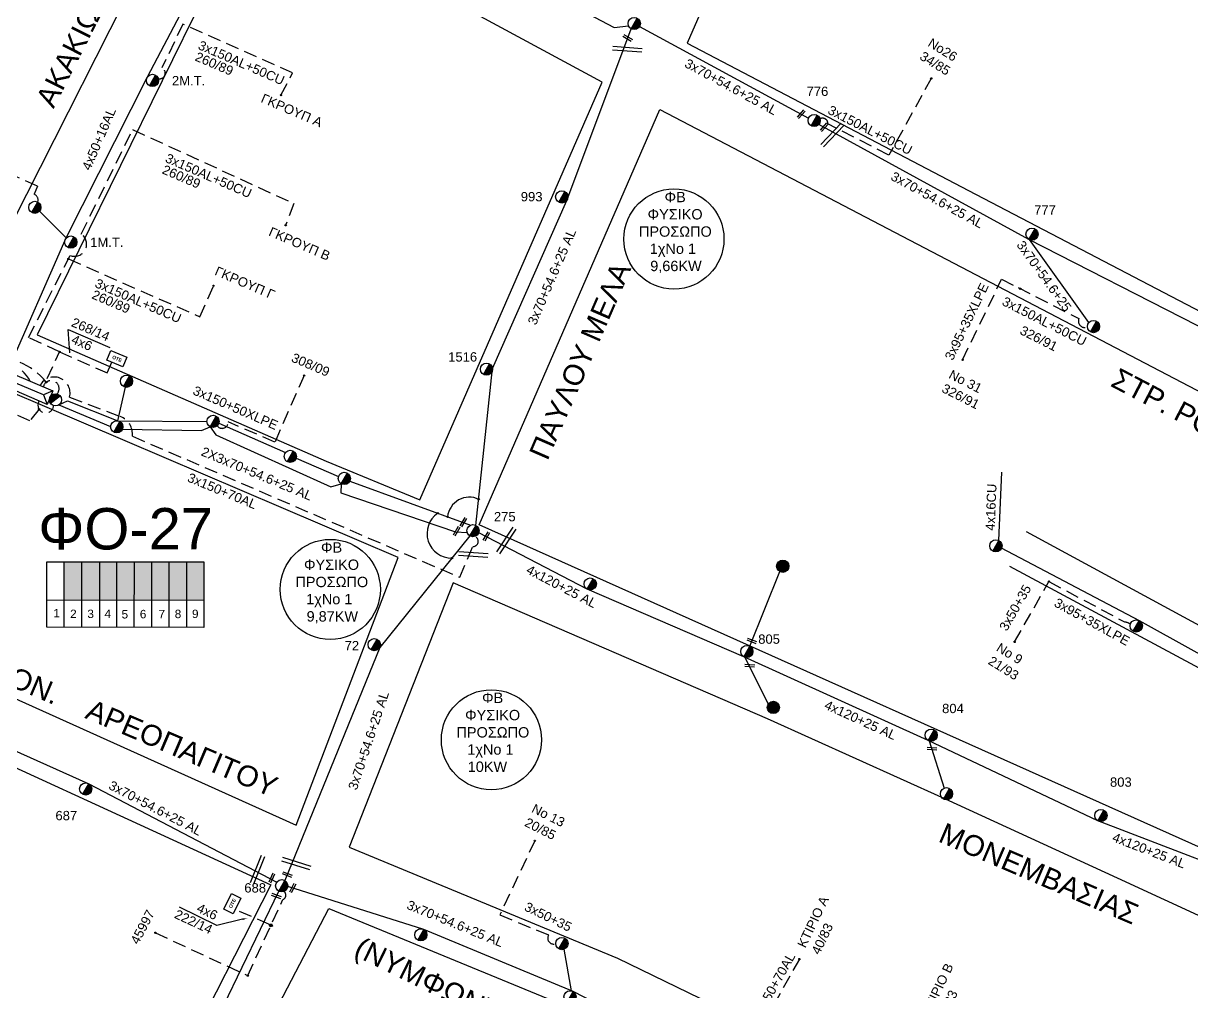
# Model space of a CAD drawing. Header units: millimetres. Extents: x 1020 to 3238, y 796 to 1818.
# Drawn here: x 1877 to 2102.6, y 1335.8 to 1522.9 of the extents above; entities that cross this region are included whole.
import ezdxf
from ezdxf import colors
from ezdxf.entities.mleader import LeaderData, LeaderLine
from ezdxf.enums import TextEntityAlignment as Align
from ezdxf.math import Vec2, Vec3

# ---------------------------------------------------------------- set-up
doc = ezdxf.new("R2010")
doc.units = ezdxf.units.MM
doc.linetypes.add('DASHED', pattern=[19.05, 12.7, -6.35])
for name, color, linetype, lineweight in [('3x150+50', 7, 'Continuous', 30), ('3x150+50 XLPE', 7, 'SYN_LINE', 30), ('3x150+70AL', 7, 'DASHED', 30), ('3x150AL+50CU', 7, 'Continuous', 30), ('3x50+35', 7, 'Continuous', 30), ('3x70+54.6+25 AL', 7, 'SYN_LINE', 30), ('3x95+35XLPE', 7, 'Continuous', 30), ('4x120+25 AL', 7, 'SYN_LINE', 30), ('4x16', 7, 'Continuous', 30), ('4x16CU', 7, 'Continuous', 30), ('4x50+16AL', 7, 'Continuous', 30), ('4x6', 7, 'SYN_LINE', 30), ('4x6CU', 7, 'Continuous', 30), ('Υπόβαθρο ΔΕΗ', 7, 'Continuous', 30)]:
    doc.layers.add(name, color=color, linetype=linetype, lineweight=lineweight)
for name, color, linetype in [('3X50AL+35CU', 7, 'Continuous'), ('Pillar OTE', 7, 'Continuous'), ('text οδών', 7, 'Continuous'), ('text_kalodion', 7, 'Continuous'), ('Επιγραφές - Σχήματα', 7, 'Continuous'), ('Καλώδια ΧΤ   3x150AL+50CU', 7, 'DASHED'), ('Μηχανική τομή', 7, 'Continuous'), ('Στύλος Ξύλινος', 7, 'Continuous'), ('Στύλος Ξύλινος @ 1', 7, 'Continuous'), ('Στύλος ΦΜ', 7, 'Continuous'), ('Στύλος ΦΜ @ 1', 7, 'Continuous'), ('Συνδέσεις', 7, 'Continuous'), ('Τομή', 7, 'Continuous'), ('Υποσταθμός εναέριος 2 στύλων', 7, 'Continuous'), ('Υποσταθμός πόλεως', 7, 'Continuous')]:
    doc.layers.add(name, color=color, linetype=linetype)
doc.styles.add('arial', font='arial.ttf')
doc.styles.get("Standard").update_dxf_attribs({"font": 'arial.ttf'})
doc.linetypes.add('SYN_LINE', pattern='A,0.5,-0.0001,["/\\/\\/\\/",Standard,S=0.1,R=0,X=0,Y=-0.05],-0.25', length=0.7501)
doc.dimstyles.new('ISO-25', dxfattribs={"dimtxt": 2.5, "dimasz": 2.5, "dimexe": 1.25, "dimexo": 0.625, "dimtad": 1, "dimtxsty": 'Standard', "dimcen": 2.5, "dimadec": 0, "dimazin": 0, "dimtfac": 1, "dimtmove": 0, "dimatfit": 3, "dimfxl": 1, "dimarcsym": 0})

# ---------------------------------------------------------------- blocks, each defined once
blk = doc.blocks.new('ΥΠΑΡΧΩΝ ΤΣΙΜΕΝΤΕΝΙΟΣ ΣΤΥΛΟΣ')
at = {"layer": 'Στύλος ΦΜ'}
blk.add_hatch(color=7, dxfattribs=at).paths.add_polyline_path([(-1.29, -2.28, 0.574793), (2.62, 0, 0.268822), (1.3, 2.27)])
at = {"layer": 'Στύλος ΦΜ', "color": 7}
blk.add_line((-1.29, -2.28), (1.3, 2.27), dxfattribs=at)
blk.add_circle((0, 0), 2.62, dxfattribs=at)
at = {"layer": 'Στύλος ΦΜ', "flags": 4}
for tag, p in [('ΑΡΙΘΜΟΣ', (-4.68, 8.05)), ('ΤΥΠΟΣ', (-4.91, 3.03))]:
    blk.add_attdef(tag, p, '', height=4, dxfattribs=at)
blk = doc.blocks.new('ΥΠΟΣΤΑΘΜΟΣ ΕΝΑΕΡΙΟΣ ΕΠΙ 2 ΣΤΥΛΩΝ')
at = {"layer": 'Υποσταθμός εναέριος 2 στύλων', "linetype": 'Continuous'}
for points in [[(-11.97, -2.11, 0.574793), (-8.45, -0.07, 0.268822), (-9.64, 1.98)], [(9.68, -2.15, 0.574793), (13.19, -0.1, 0.268822), (12.01, 1.95)]]:
    blk.add_hatch(color=256, dxfattribs=at).paths.add_polyline_path(points)
for p, q in [((-11.97, -2.11), (-9.64, 1.98)), ((9.68, -2.15), (12.01, 1.95))]:
    blk.add_line(p, q, dxfattribs=at)
for centre in [(-10.81, -0.07), (10.84, -0.1)]:
    blk.add_circle(centre, 2.36, dxfattribs=at)
at = {"layer": 'Υποσταθμός πόλεως', "linetype": 'Continuous', "ltscale": 40}
blk.add_lwpolyline([(-8.57, 2.82), (8.57, 2.82), (8.57, -2.82), (-8.57, -2.82)], close=True, dxfattribs=at)
for points in [[(-5.75, 0), (-8.57, 2.82)], [(-8.57, -2.82), (-5.75, 0)], [(-5.75, 0), (5.75, 0)], [(5.75, 0), (8.57, 2.82)], [(8.57, -2.82), (5.75, 0)]]:
    blk.add_lwpolyline(points, dxfattribs=at)
at = {"layer": 'Υποσταθμός εναέριος 2 στύλων', "ltscale": 40, "flags": 1}
for tag, p in [('ΜΕΤΑΣΧΗΜΑΤΙΣΜΟΣ', (14.09, 2.51)), ('ΙΣΧΥΣ', (14.07, -0.28)), ('ΑΡΙΘΜΟΣ', (14.19, -3))]:
    blk.add_attdef(tag, p, '', height=1.8, dxfattribs=at)
blk = doc.blocks.new('ΥΠΑΡΧΩΝ ΞΥΛΙΝΟΣ ΣΤΥΛΟΣ')
at = {"layer": 'Στύλος Ξύλινος'}
h = blk.add_hatch(color=7, dxfattribs=at)
h.paths.add_polyline_path([(-2.62, 0, 0.270008), (-1.29, -2.28), (1.3, 2.27, 0.576266)])
h.paths.add_polyline_path([(-1.29, -2.28, 0.574793), (2.62, 0, 0.268822), (1.3, 2.27)])
at = {"layer": 'Στύλος Ξύλινος', "color": 7}
blk.add_line((-1.29, -2.28), (1.3, 2.27), dxfattribs=at)
blk.add_circle((0, 0), 2.62, dxfattribs=at)
at = {"layer": 'Στύλος Ξύλινος', "flags": 4}
for tag, p in [('ΑΡΙΘΜΟΣ', (-4.91, 8.6)), ('ΤΥΠΟΣ', (-4.85, 3.39))]:
    blk.add_attdef(tag, p, '', height=4, dxfattribs=at)
blk = doc.blocks.new('ΜΗΧΑΝΙΚΗ ΤΟΜΗ')
at = {"layer": 'Μηχανική τομή', "ltscale": 40}
for p, q in [((-1.89, 0.78), (5.68, 0.78)), ((-1.89, -0.78), (5.68, -0.78))]:
    blk.add_line(p, q, dxfattribs=at)
blk = doc.blocks.new('_ΣΥΝΔΕΣΗ')
at = {"layer": 'Συνδέσεις', "linetype": 'SYN_LINE', "ltscale": 40}
blk.add_hatch(color=256, dxfattribs=at).paths.add_polyline_path([(0.5, -0.01, 1), (-0.5, -0.01, 1)])
at = {"layer": 'Συνδέσεις'}
blk.add_circle((0, -0.01), 0.5, dxfattribs=at)
blk = doc.blocks.new('ΤΟΜΗ')
at = {"layer": 'Τομή', "ltscale": 40}
for p, q in [((-5.68, 0), (17.06, 0)), ((-5.68, -2.77), (17.06, -2.77))]:
    blk.add_line(p, q, dxfattribs=at)
blk = doc.blocks.new('PILLAR ΟΤΕ')
at = {"layer": 'Pillar OTE', "ltscale": 40}
blk.add_lwpolyline([(-3.31, 2.02), (3.39, 2.02), (3.39, -1.99), (-3.31, -1.99)], close=True, dxfattribs=at)
at = {"layer": 'Pillar OTE', "insert": (-1.81, 0.71), "char_height": 1.3575, "width": 109.961, "attachment_point": 1}
blk.add_mtext('{\\fArial|b1|i0|c161|p34;OTE}', dxfattribs=at)
blk = doc.blocks.new('TSONTA XT1')
at = {"ltscale": 40}
h = blk.add_hatch(color=256, dxfattribs=at)
h.dxf.hatch_style = 1
h.paths.add_polyline_path([(595.96, 2487.66), (597.07, 2488.77), (595.96, 2489.87), (594.85, 2488.77)])
blk.add_lwpolyline([(594.85, 2488.77), (595.96, 2489.87), (597.07, 2488.77), (595.96, 2487.66)], close=True, dxfattribs=at)

msp = doc.modelspace()

# ---------------------------------------------------------------- hatches: boundary and pattern name
at = {"layer": 'Καλώδια ΧΤ   3x150AL+50CU', "linetype": 'DASHED', "lineweight": -3, "ltscale": 0.2}
h = msp.add_hatch(color=62, dxfattribs=at)
h.dxf.hatch_style = 1
h.paths.add_polyline_path([(1888.35, 1418.82), (1884.91, 1418.82), (1884.91, 1411.46), (1888.35, 1411.45)])
h = msp.add_hatch(color=85, dxfattribs=at)
h.dxf.hatch_style = 1
h.paths.add_polyline_path([(1888.35, 1411.45), (1891.79, 1411.45), (1891.79, 1418.82), (1888.35, 1418.82)])
h = msp.add_hatch(color=27, dxfattribs=at)
h.dxf.hatch_style = 1
h.paths.add_polyline_path([(1895.09, 1418.82), (1891.79, 1418.82), (1891.79, 1411.45), (1895.09, 1411.45)])
h = msp.add_hatch(color=1, dxfattribs=at)
h.dxf.hatch_style = 1
h.paths.add_polyline_path([(1895.09, 1411.45), (1898.48, 1411.44), (1898.48, 1418.82), (1895.09, 1418.82)])
h = msp.add_hatch(color=5, dxfattribs=at)
h.dxf.hatch_style = 1
h.paths.add_polyline_path([(1898.48, 1411.44), (1901.87, 1411.44), (1901.87, 1418.82), (1898.48, 1418.82)])
h = msp.add_hatch(color=173, dxfattribs=at)
h.dxf.hatch_style = 1
h.paths.add_polyline_path([(1901.81, 1411.44), (1905.21, 1411.44), (1905.21, 1418.82), (1901.81, 1418.82)])
h = msp.add_hatch(color=2, dxfattribs=at)
h.dxf.hatch_style = 1
h.paths.add_polyline_path([(1905.15, 1411.45), (1908.55, 1411.44), (1908.55, 1418.82), (1905.15, 1418.82)])
h = msp.add_hatch(color=6, dxfattribs=at)
h.dxf.hatch_style = 1
h.paths.add_polyline_path([(1908.47, 1411.44), (1911.87, 1411.44), (1911.87, 1418.82), (1908.47, 1418.82)])

# ---------------------------------------------------------------- linework, layer by layer
at = {"lineweight": -3, "ltscale": 0.2}
for centre in [(2002.67, 1481.2), (1936.31, 1413.5), (1967.43, 1384.45)]:
    msp.add_circle(centre, 9.67, dxfattribs=at)
at = {"layer": '3x150+50', "color": 85, "linetype": 'DASHED', "lineweight": -3, "ltscale": 0.2}
msp.add_lwpolyline([(1878.35, 1453.73, 0.394361), (1869.61, 1456.93), (1864.95, 1458.93), (1861.74, 1452.41)], format="xyb", dxfattribs=at)
at = {"layer": '3x150+50', "color": 62, "linetype": 'DASHED', "lineweight": -3, "ltscale": 0.2}
msp.add_lwpolyline([(1902.54, 1347.18), (1920.37, 1338.88), (1927.15, 1353.58, 0.599456), (1927.36, 1355.15, -1.178055)], format="xyb", dxfattribs=at)
at = {"layer": '3x150+50 XLPE', "color": 1, "linetype": 'DASHED', "lineweight": -3, "ltscale": 0.2}
for points in [[(1865.96, 1459.75), (1869.79, 1458.06, -0.277361), (1881.45, 1453.52)], [(1931.27, 1454.82), (1925.61, 1441.96), (1916.61, 1445.85, -0.723946), (1914.46, 1445.09, 53.770915)]]:
    msp.add_lwpolyline(points, format="xyb", dxfattribs=at)
at = {"layer": '3x150+50 XLPE', "color": 62, "linetype": 'DASHED', "lineweight": -3, "ltscale": 0.2}
msp.add_lwpolyline([(1880.07, 1448.36), (1878.3, 1446.09), (1868.27, 1450.38), (1818.63, 1350.37), (1837.04, 1341.54)], dxfattribs=at)
msp.add_lwpolyline([(1882.89, 1449.02, -1.279686), (1880.09, 1449.92, 1.108082)], format="xyb", dxfattribs=at)
at = {"layer": '3x150+50 XLPE', "color": 1, "linetype": 'DASHED', "lineweight": -3, "ltscale": 0.2}
msp.add_arc((1882.41, 1452.32), 1.53, 317.1438, 168.3485, dxfattribs=at)
at = {"layer": '3x150+70AL', "color": 6, "lineweight": -3, "ltscale": 0.2}
msp.add_lwpolyline([(1863.47, 1498.74), (1879.77, 1491.44), (1879.15, 1489.88, -0.376261), (1879.83, 1488.34, -33.061036)], format="xyb", dxfattribs=at)
at = {"layer": '3x150+70AL', "color": 173, "lineweight": -3, "ltscale": 0.2}
msp.add_lwpolyline([(1880.26, 1452.91, -0.889923), (1885.96, 1450.67), (1895.76, 1446.91, -0.338992), (1898.1, 1443.1), (1961.3, 1415.85), (1963.85, 1421.8, 0.850067), (1964.24, 1423.74, -1.005814)], format="xyb", dxfattribs=at)
at = {"layer": '3x150+70AL', "color": 30, "lineweight": -3, "ltscale": 0.2}
msp.add_lwpolyline([(2026.9, 1342.08), (2019, 1327.98), (2017.62, 1328.63), (2010.23, 1332.36), (2007.03, 1325.75, 0.804187), (2005.4, 1325.48, -0.838782)], format="xyb", dxfattribs=at)
at = {"layer": '3x150AL+50CU', "color": 6, "linetype": 'DASHED', "lineweight": -3, "ltscale": 0.2}
msp.add_lwpolyline([(1926.79, 1508.99), (1929.04, 1513.31), (1907.85, 1522.74), (1903.81, 1514.25, -0.906652), (1903.1, 1512.19, 154.077633)], format="xyb", dxfattribs=at)
at = {"layer": '3x150AL+50CU', "color": 173, "linetype": 'DASHED', "lineweight": -3, "ltscale": 0.2}
for points in [[(2052.35, 1512.24), (2044.2, 1497.41), (2032.42, 1503.44, 0.570136), (2030.89, 1504.44)], [(1884.03, 1459.41), (1878.03, 1462.17), (1886.06, 1478.01, 0.889213), (1888.22, 1482.17), (1898.15, 1502.34), (1929.28, 1488.05), (1927.69, 1483.86)]]:
    msp.add_lwpolyline(points, format="xyb", dxfattribs=at)
for points in [[(1885.75, 1477.35), (1911.1, 1466.19), (1913.76, 1472.17)], [(1881.67, 1454.25), (1884.03, 1459.41)]]:
    msp.add_lwpolyline(points, dxfattribs=at)
at = {"layer": '3x150AL+50CU', "color": 85, "linetype": 'DASHED', "lineweight": -3, "ltscale": 0.2}
msp.add_lwpolyline([(2069.12, 1471.81), (2080.88, 1465.84, 0.693214), (2082.52, 1464.22, -61.965935)], format="xyb", dxfattribs=at)
at = {"layer": '3x50+35', "color": 173, "linetype": 'DASHED', "lineweight": -3, "ltscale": 0.2}
msp.add_lwpolyline([(2068.45, 1403.35), (2075.1, 1415.04)], dxfattribs=at)
at = {"layer": '3X50AL+35CU', "color": 27, "linetype": 'DASHED', "lineweight": -3, "ltscale": 0.2}
msp.add_lwpolyline([(1975.81, 1364.95), (1969.05, 1350.62), (1978.49, 1346.73, 0.74822), (1979.86, 1345.08, -2.142625)], format="xyb", dxfattribs=at)
at = {"layer": '3x70+54.6+25 AL', "color": 6, "linetype": 'SYN_LINE', "lineweight": -3, "ltscale": 20}
msp.add_lwpolyline([(1926.36, 1559.06), (1927.67, 1555.64), (1955.37, 1541.02), (1957.47, 1540.95), (1958.45, 1539.31), (1991.13, 1522.06), (1993.91, 1522.42)], dxfattribs=at)
at = {"layer": '3x70+54.6+25 AL', "color": 1, "linetype": 'SYN_LINE', "lineweight": -3, "ltscale": 20}
for points in [[(1964.45, 1425.88), (1967.66, 1456.17), (1981.97, 1488.65), (1994.43, 1521.82)], [(1963.29, 1423.83), (1945.85, 1402.28), (1927.51, 1357.27)]]:
    msp.add_lwpolyline(points, dxfattribs=at)
at = {"layer": '3x70+54.6+25 AL', "color": 173, "linetype": 'SYN_LINE', "lineweight": -3, "ltscale": 20}
for points in [[(1996.03, 1522.26), (2028.65, 1504.52)], [(2139.16, 1380.55), (2113.1, 1396.01), (2092.55, 1407.46), (2065.95, 1421.49)]]:
    msp.add_lwpolyline(points, dxfattribs=at)
at = {"layer": '3x70+54.6+25 AL', "color": 85, "linetype": 'SYN_LINE', "lineweight": -3, "ltscale": 20}
for points in [[(2169.76, 1430.82), (2138.08, 1446.45), (2103.71, 1464.52), (2071.23, 1481.13), (2030.64, 1503.33)], [(2082.82, 1465.07), (2071.33, 1481.08)]]:
    msp.add_lwpolyline(points, dxfattribs=at)
at = {"layer": '3x70+54.6+25 AL', "color": 62, "linetype": 'SYN_LINE', "lineweight": -3, "ltscale": 7}
msp.add_lwpolyline([(1895.3, 1446.08), (1896.79, 1452.56)], dxfattribs=at)
at = {"layer": '3x70+54.6+25 AL', "color": 1, "linetype": 'SYN_LINE', "lineweight": -3, "ltscale": 12}
for points in [[(1883.87, 1449.14), (1885.57, 1449.92), (1895.3, 1446.08), (1912.49, 1445.97)], [(1914.79, 1445.6), (1927.67, 1439.95)]]:
    msp.add_lwpolyline(points, dxfattribs=at)
at = {"layer": '3x70+54.6+25 AL', "color": 62, "linetype": 'SYN_LINE', "lineweight": -3, "ltscale": 12}
msp.add_lwpolyline([(1883.87, 1449.14), (1893.9, 1444.95)], dxfattribs=at)
at = {"layer": '3x70+54.6+25 AL', "color": 62, "linetype": 'SYN_LINE', "lineweight": -3, "ltscale": 20}
for points in [[(1896.16, 1444.45), (1911.47, 1444.2), (1913.09, 1444.94), (1914.2, 1443.35), (1936.45, 1433.34), (1938.44, 1433.93), (1938.34, 1432.19), (1960.49, 1424.65), (1962.74, 1424.52)], [(1901.19, 1287.73), (1908.67, 1318.51), (1926.35, 1355.22)]]:
    msp.add_lwpolyline(points, dxfattribs=at)
at = {"layer": '3x70+54.6+25 AL', "color": 1, "linetype": 'SYN_LINE', "lineweight": -3, "ltscale": 10}
msp.add_lwpolyline([(1929.7, 1438.83), (1937.9, 1435.31)], dxfattribs=at)
at = {"layer": '3x70+54.6+25 AL', "color": 1, "linetype": 'SYN_LINE', "lineweight": -3, "ltscale": 17}
msp.add_lwpolyline([(1940.06, 1434.4), (1963.38, 1425.93)], dxfattribs=at)
at = {"layer": '3x70+54.6+25 AL', "color": 5, "linetype": 'SYN_LINE', "lineweight": -3, "ltscale": 20}
msp.add_lwpolyline([(1846.16, 1394.88), (1873.31, 1383.3), (1889.67, 1375.97), (1925.99, 1356.96)], dxfattribs=at)
at = {"layer": '3x70+54.6+25 AL', "color": 27, "linetype": 'SYN_LINE', "lineweight": -3, "ltscale": 20}
msp.add_lwpolyline([(2003.32, 1325.46), (1983.19, 1335.83), (1954.38, 1347.8), (1928.1, 1356.1)], dxfattribs=at)
at = {"layer": '3x70+54.6+25 AL', "color": 27, "linetype": 'SYN_LINE', "lineweight": -3, "ltscale": 10}
msp.add_lwpolyline([(1982.92, 1335.94), (1981.5, 1343.98)], dxfattribs=at)
at = {"layer": '3x95+35XLPE', "color": 85, "linetype": 'DASHED', "lineweight": -3, "ltscale": 0.2}
msp.add_lwpolyline([(2058.42, 1457.86), (2065.93, 1473.42), (2069.12, 1471.81)], dxfattribs=at)
at = {"layer": '3x95+35XLPE', "color": 173, "linetype": 'DASHED', "lineweight": -3, "ltscale": 0.2}
msp.add_lwpolyline([(2075.1, 1415.04), (2089.67, 1407.22, -0.075028), (2090.89, 1406.81, 10.708037)], format="xyb", dxfattribs=at)
at = {"layer": '4x120+25 AL', "color": 2, "linetype": 'SYN_LINE', "lineweight": -3, "ltscale": 20}
msp.add_lwpolyline([(2122.44, 1354.24), (2084.55, 1368.8), (2051.78, 1384.31), (2016.18, 1400.48), (1985.94, 1413.53), (1964.98, 1424.46)], dxfattribs=at)
at = {"layer": '4x120+25 AL', "color": 2, "linetype": 'SYN_LINE', "lineweight": -3, "ltscale": 12}
msp.add_lwpolyline([(2016.37, 1400.39), (2020.89, 1391.36)], dxfattribs=at)
at = {"layer": '4x16', "color": 2, "linetype": 'SYN_LINE', "lineweight": -3, "ltscale": 12}
msp.add_lwpolyline([(2051.94, 1384.24), (2054.89, 1375.13)], dxfattribs=at)
at = {"layer": '4x16CU', "color": 173, "linetype": 'SYN_LINE', "lineweight": -3, "ltscale": 15}
msp.add_lwpolyline([(2065.44, 1422.95), (2065.97, 1436.15)], dxfattribs=at)
at = {"layer": '4x50+16AL', "color": 6, "lineweight": -3, "ltscale": 0.2}
for points in [[(1873.89, 1455.42), (1885.32, 1481.42), (1901.01, 1512.52), (1908.04, 1525.85)], [(1885.32, 1481.42), (1880.14, 1486.55)]]:
    msp.add_lwpolyline(points, dxfattribs=at)
at = {"layer": '4x6', "color": 173, "linetype": 'DASHED', "lineweight": -3, "ltscale": 0.2}
msp.add_lwpolyline([(1884.03, 1459.41), (1893.24, 1455.33), (1894.21, 1457.51)], dxfattribs=at)
at = {"layer": '4x6', "color": 62, "linetype": 'DASHED', "lineweight": -3, "ltscale": 0.2}
msp.add_lwpolyline([(1924.56, 1348.74), (1917.93, 1351.67)], dxfattribs=at)
at = {"layer": '4x6CU', "color": 2, "linetype": 'SYN_LINE', "lineweight": -3, "ltscale": 20}
msp.add_lwpolyline([(2017.34, 1402.53), (2023.11, 1416.96)], dxfattribs=at)
at = {"layer": 'Pillar OTE', "lineweight": -3, "ltscale": 40}
for points in [[(1881.58, 1406.18), (1881.58, 1418.82), (1911.92, 1418.82), (1911.92, 1406.15), (1881.58, 1406.18)], [(1884.91, 1406.17), (1884.91, 1418.82)], [(1888.35, 1406.17), (1888.35, 1418.82)], [(1891.79, 1406.17), (1891.79, 1418.82)], [(1895.09, 1406.16), (1895.09, 1418.82)], [(1898.47, 1406.16), (1898.48, 1418.82)], [(1901.87, 1406.16), (1901.87, 1418.82)], [(1905.21, 1406.15), (1905.21, 1418.82)], [(1908.6, 1406.15), (1908.6, 1418.82)], [(1881.58, 1411.46), (1911.92, 1411.43)]]:
    msp.add_lwpolyline(points, dxfattribs=at)
at = {"layer": 'Υπόβαθρο ΔΕΗ', "color": 7, "lineweight": -3}
for points in [[(1824.44, 1601.6), (1814.09, 1579.06), (1779.87, 1506.9), (1866.87, 1468.61), (1909.88, 1553.55)], [(2029.73, 1575.26), (2005.25, 1519.02), (2059.59, 1490.57), (2159.63, 1438.29), (2170.3, 1432.94), (2204.73, 1489.46)], [(1933.74, 1541.33), (1922.16, 1547.08), (1921.04, 1546.48), (1919.93, 1544.57), (1879.73, 1462.66), (1935.54, 1438.31), (1953.59, 1430.81), (1988.8, 1511.49)], [(1874.14, 1451.85), (1849.96, 1403.9), (1929.71, 1367.93), (1949.43, 1419.7)], [(1960.01, 1414.8), (1939.96, 1363.68), (1991.75, 1342.28), (2044.11, 1316.8), (2087.01, 1295.02), (2116.4, 1344.78), (2088.33, 1357.72), (2054.97, 1373.04), (2020.73, 1388.47)], [(1845.11, 1393.03), (1924.81, 1356.43), (1907.24, 1321.89), (1891.46, 1291.79), (1812.14, 1327.1)], [(1936.01, 1351.86), (1994.98, 1327.57), (1962.01, 1260.05), (1902.4, 1287.3)]]:
    msp.add_lwpolyline(points, close=True, dxfattribs=at)
for points in [[(2067.49, 1417.99), (2138.12, 1380.08), (2122.99, 1355.24), (1965.05, 1426), (1999.96, 1506.23), (2163.1, 1420.89), (2142.18, 1385.84), (2070.74, 1424.62)], [(1885.68, 1463.69), (1893.77, 1460.26)]]:
    msp.add_lwpolyline(points, dxfattribs=at)
at = {"layer": 'Υπόβαθρο ΔΕΗ', "lineweight": -3}
for centre, radius, start, end in [((1963.16, 1427.08), 4.24, 64.4165, 173.7424), ((1959.76, 1424.31), 4.76, 124.6504, 270.8919)]:
    msp.add_arc(centre, radius, start, end, dxfattribs=at)

# ---------------------------------------------------------------- block references
at = {"layer": 'Pillar OTE'}
for p, xscale, yscale, zscale, rotation in [((1895.07, 1458.08), 0.5, 0.5, 0.5, 337), ((1917.39, 1352.77), 0.4999999999999999, 0.4999999999999999, 0.4999999999999999, 63.03812849891925)]:
    msp.add_blockref('PILLAR ΟΤΕ', p, dxfattribs=dict(at, xscale=xscale, yscale=yscale, zscale=zscale, rotation=rotation))
at = {"layer": 'Μηχανική τομή', "lineweight": -3}
for p, xscale, yscale, zscale, rotation in [((1993.33, 1520.33), 0.2499999999999676, 0.2499999999999676, 0.2499999999999676, 328.8342744110756), ((2027.53, 1505.69), 0.2499999999999676, 0.2499999999999676, 0.2499999999999676, 229.1402536868961), ((2031.97, 1503.16), 0.2499999999999676, 0.2499999999999676, 0.2499999999999676, 229.1402536868961), ((1962.2, 1426.89), 0.2499999999999677, 0.2499999999999677, 0.2499999999999677, 239.4850381586244), ((1960.94, 1425.14), 0.2499999999999677, 0.2499999999999677, 0.2499999999999677, 239.4850381586244), ((1966.68, 1424.12), 0.2499999999999677, 0.2499999999999677, 0.2499999999999677, 239.4850381586244), ((2018.18, 1403.35), 0.2499999999999677, 0.2499999999999677, 0.2499999999999677, 158.9010721525749), ((2017.79, 1398.71), 0.2499999999999677, 0.2499999999999677, 0.2499999999999677, 176.0848774531579), ((2052.99, 1382.66), 0.2499999999999677, 0.2499999999999677, 0.2499999999999677, 176.0848774531579), ((1925.18, 1358.15), 0.2499999999999677, 0.2499999999999677, 0.2499999999999677, 246.0840795572911), ((1927.54, 1358.62), 0.2499999999999676, 0.2499999999999676, 0.2499999999999676, 339.1384632952834), ((1929.25, 1356.2), 0.2499999999999676, 0.2499999999999676, 0.2499999999999676, 242.0602100706749), ((1925.43, 1354.47), 0.2499999999999676, 0.2499999999999676, 0.2499999999999676, 339.8605948894156)]:
    msp.add_blockref('ΜΗΧΑΝΙΚΗ ΤΟΜΗ', p, dxfattribs=dict(at, xscale=xscale, yscale=yscale, zscale=zscale, rotation=rotation))
at = {"layer": 'Στύλος Ξύλινος @ 1', "lineweight": -3, "ltscale": 40, "xscale": 0.4499999999995559, "yscale": 0.4499999999995559, "zscale": 0.4499999999995559}
for p in [(2023.69, 1417.98), (2021.87, 1390.71)]:
    msp.add_blockref('ΥΠΑΡΧΩΝ ΞΥΛΙΝΟΣ ΣΤΥΛΟΣ', p, dxfattribs=at)
at = {"layer": 'Στύλος ΦΜ @ 1', "lineweight": -3, "ltscale": 40}
ref = msp.add_blockref('ΥΠΑΡΧΩΝ ΤΣΙΜΕΝΤΕΝΙΟΣ ΣΤΥΛΟΣ', (1995.01, 1522.85), dxfattribs=dict(at, xscale=0.4500000000000229, yscale=0.4500000000000229, zscale=0.4500000000000229))
ref.add_attrib('ΤΥΠΟΣ', '775', (1990.66, 1528.99), dxfattribs={"layer": 'Στύλος ΦΜ', "height": 1.8, "flags": 4})
ref = msp.add_blockref('ΥΠΑΡΧΩΝ ΤΣΙΜΕΝΤΕΝΙΟΣ ΣΤΥΛΟΣ', (1901.97, 1511.84), dxfattribs=dict(at, xscale=0.4500000000000229, yscale=0.4500000000000229, zscale=0.4500000000000229))
ref.add_attrib('ΤΥΠΟΣ', '2M.T.', (1905.73, 1510.9), dxfattribs={"layer": 'Στύλος ΦΜ', "height": 1.8, "flags": 4})
ref = msp.add_blockref('ΥΠΑΡΧΩΝ ΤΣΙΜΕΝΤΕΝΙΟΣ ΣΤΥΛΟΣ', (2029.76, 1504.11), dxfattribs=dict(at, xscale=0.4500000000001727, yscale=0.4500000000001727, zscale=0.4500000000001727))
ref.add_attrib('ΤΥΠΟΣ', '776', (2028.29, 1508.84), dxfattribs={"layer": 'Στύλος ΦΜ', "height": 1.8, "rotation": 360, "flags": 4})
ref = msp.add_blockref('ΥΠΑΡΧΩΝ ΤΣΙΜΕΝΤΕΝΙΟΣ ΣΤΥΛΟΣ', (1981.01, 1489.33), dxfattribs=dict(at, xscale=0.4500000000000229, yscale=0.4500000000000229, zscale=0.4500000000000229))
ref.add_attrib('ΤΥΠΟΣ', '993', (1973.1, 1488.48), dxfattribs={"layer": 'Στύλος ΦΜ', "height": 1.8, "flags": 4})
ref = msp.add_blockref('ΥΠΑΡΧΩΝ ΤΣΙΜΕΝΤΕΝΙΟΣ ΣΤΥΛΟΣ', (1879.25, 1487.32), dxfattribs=dict(at, xscale=0.4500000000000229, yscale=0.4500000000000229, zscale=0.4500000000000229))
ref.add_attrib('ΤΥΠΟΣ', '268', (1870.55, 1485.95), dxfattribs={"layer": 'Στύλος ΦΜ', "height": 1.8, "flags": 4})
ref = msp.add_blockref('ΥΠΑΡΧΩΝ ΤΣΙΜΕΝΤΕΝΙΟΣ ΣΤΥΛΟΣ', (2071.82, 1482.15), dxfattribs=dict(at, xscale=0.450000000000035, yscale=0.450000000000035, zscale=0.450000000000035))
ref.add_attrib('ΤΥΠΟΣ', '777', (2072.24, 1485.93), dxfattribs={"layer": 'Στύλος ΦΜ', "height": 1.8, "flags": 4})
ref = msp.add_blockref('ΥΠΑΡΧΩΝ ΤΣΙΜΕΝΤΕΝΙΟΣ ΣΤΥΛΟΣ', (1886.19, 1480.61), dxfattribs=dict(at, xscale=0.4500000000000229, yscale=0.4500000000000229, zscale=0.4500000000000229))
ref.add_attrib('ΤΥΠΟΣ', '1M.T.', (1889.95, 1479.68), dxfattribs={"layer": 'Στύλος ΦΜ', "height": 1.8, "flags": 4})
for p, xscale, yscale, zscale in [((2083.69, 1464.28), 0.4500000000000229, 0.4500000000000229, 0.4500000000000229), ((1896.95, 1453.72), 0.4500000000000229, 0.4500000000000229, 0.4500000000000229), ((1913.67, 1445.97), 0.4500000000000229, 0.4500000000000229, 0.4500000000000229), ((1895.08, 1444.92), 0.4500000000000229, 0.4500000000000229, 0.4500000000000229), ((1928.59, 1439.21), 0.4500000000000229, 0.4500000000000229, 0.4500000000000229), ((1939.02, 1434.95), 0.4500000000000229, 0.4500000000000229, 0.4500000000000229), ((2064.85, 1421.93), 0.4500000000000229, 0.4500000000000229, 0.4500000000000229), ((1986.52, 1414.55), 0.4500000000000229, 0.4500000000000229, 0.4500000000000229), ((2091.96, 1406.44), 0.4500000000000229, 0.4500000000000229, 0.4500000000000229), ((2055.31, 1374.03), 0.4500000000000229, 0.4500000000000229, 0.4500000000000229), ((1953.8, 1346.78), 0.4500000000000296, 0.4500000000000296, 0.4500000000000296), ((1981.04, 1345.07), 0.4500000000000296, 0.4500000000000296, 0.4500000000000296), ((1982.61, 1334.8), 0.4500000000000296, 0.4500000000000296, 0.4500000000000296)]:
    msp.add_blockref('ΥΠΑΡΧΩΝ ΤΣΙΜΕΝΤΕΝΙΟΣ ΣΤΥΛΟΣ', p, dxfattribs=dict(at, xscale=xscale, yscale=yscale, zscale=zscale))
ref = msp.add_blockref('ΥΠΑΡΧΩΝ ΤΣΙΜΕΝΤΕΝΙΟΣ ΣΤΥΛΟΣ', (1966.49, 1456.05), dxfattribs=dict(at, xscale=0.4500000000000229, yscale=0.4500000000000229, zscale=0.4500000000000229))
ref.add_attrib('ΤΥΠΟΣ', '1516', (1959.08, 1457.53), dxfattribs={"layer": 'Στύλος ΦΜ', "height": 1.8, "flags": 4})
ref = msp.add_blockref('ΥΠΑΡΧΩΝ ΤΣΙΜΕΝΤΕΝΙΟΣ ΣΤΥΛΟΣ', (1963.87, 1424.85), dxfattribs=dict(at, xscale=0.4500000000000229, yscale=0.4500000000000229, zscale=0.4500000000000229))
ref.add_attrib('ΤΥΠΟΣ', '275', (1967.91, 1426.66), dxfattribs={"layer": 'Στύλος ΦΜ', "height": 1.8, "flags": 4})
ref = msp.add_blockref('ΥΠΑΡΧΩΝ ΤΣΙΜΕΝΤΕΝΙΟΣ ΣΤΥΛΟΣ', (1944.81, 1402.83), dxfattribs=dict(at, xscale=0.4500000000000229, yscale=0.4500000000000229, zscale=0.4500000000000229))
ref.add_attrib('ΤΥΠΟΣ', '72', (1939.08, 1401.74), dxfattribs={"layer": 'Στύλος ΦΜ', "height": 1.8, "flags": 4})
ref = msp.add_blockref('ΥΠΑΡΧΩΝ ΤΣΙΜΕΝΤΕΝΙΟΣ ΣΤΥΛΟΣ', (2016.76, 1401.51), dxfattribs=dict(at, xscale=0.449999999999831, yscale=0.449999999999831, zscale=0.449999999999831))
ref.add_attrib('ΤΥΠΟΣ', '805', (2018.95, 1403), dxfattribs={"layer": 'Στύλος ΦΜ', "height": 1.8, "flags": 4})
ref = msp.add_blockref('ΥΠΑΡΧΩΝ ΤΣΙΜΕΝΤΕΝΙΟΣ ΣΤΥΛΟΣ', (2052.36, 1385.34), dxfattribs=dict(at, xscale=0.449999999999831, yscale=0.449999999999831, zscale=0.449999999999831))
ref.add_attrib('ΤΥΠΟΣ', '804', (2054.46, 1389.6), dxfattribs={"layer": 'Στύλος ΦΜ', "height": 1.8, "flags": 4})
ref = msp.add_blockref('ΥΠΑΡΧΩΝ ΤΣΙΜΕΝΤΕΝΙΟΣ ΣΤΥΛΟΣ', (2085.13, 1369.83), dxfattribs=dict(at, xscale=0.449999999999831, yscale=0.449999999999831, zscale=0.449999999999831))
ref.add_attrib('ΤΥΠΟΣ', '803', (2086.88, 1375.38), dxfattribs={"layer": 'Στύλος ΦΜ', "height": 1.8, "flags": 4})
ref = msp.add_blockref('ΥΠΑΡΧΩΝ ΤΣΙΜΕΝΤΕΝΙΟΣ ΣΤΥΛΟΣ', (1889.08, 1374.95), dxfattribs=dict(at, xscale=0.4500000000000264, yscale=0.4500000000000264, zscale=0.4500000000000264))
ref.add_attrib('ΤΥΠΟΣ', '687', (1883.24, 1368.91), dxfattribs={"layer": 'Στύλος ΦΜ', "height": 1.8, "flags": 4})
ref = msp.add_blockref('ΥΠΑΡΧΩΝ ΤΣΙΜΕΝΤΕΝΙΟΣ ΣΤΥΛΟΣ', (1926.93, 1356.25), dxfattribs=dict(at, xscale=0.4500000000000296, yscale=0.4500000000000296, zscale=0.4500000000000296))
ref.add_attrib('ΤΥΠΟΣ', '688', (1919.71, 1354.94), dxfattribs={"layer": 'Στύλος ΦΜ', "height": 1.8, "flags": 4})
at = {"layer": 'Συνδέσεις', "lineweight": -3, "xscale": 0.25, "yscale": 0.25, "zscale": 0.25}
for p in [(2052.36, 1512.24), (1926.79, 1508.99), (1927.7, 1483.86), (1885.75, 1477.35), (1913.76, 1472.18), (2069.55, 1471.59), (1884.04, 1459.41), (2058.42, 1457.86), (1881.46, 1453.52), (1931.27, 1454.82), (1880.07, 1448.36), (1964.99, 1430.91), (1957.05, 1428.23), (1958.94, 1427.54), (1959.83, 1419.56), (2075.12, 1415.03), (2068.45, 1403.36), (1975.81, 1364.96), (1902.54, 1347.18), (2026.9, 1342.08), (1920.37, 1338.88)]:
    msp.add_blockref('_ΣΥΝΔΕΣΗ', p, dxfattribs=at)
at = {"layer": 'Συνδέσεις', "xscale": 0.3075184835441075, "yscale": 0.3075184835441075, "zscale": 0.3075184835441075, "rotation": 65.2282121092515}
msp.add_blockref('TSONTA XT1', (2542.96, 861.52), dxfattribs=at)
at = {"layer": 'Τομή', "lineweight": -3}
for p, xscale, yscale, zscale, rotation in [((1992.3, 1518.34), 0.2499999999999996, 0.2499999999999996, 0.2499999999999996, 355.8903843398916), ((2034.5, 1502.09), 0.2499999999999996, 0.2499999999999996, 0.2499999999999996, 226.5212770761723), ((1969.28, 1421.97), 0.2499999999999995, 0.2499999999999995, 0.2499999999999995, 56.22628646638626), ((1962.54, 1420.74), 0.2499999999999996, 0.2499999999999996, 0.2499999999999996, 355.8903843398916), ((1921.45, 1358.18), 0.2499999999999995, 0.2499999999999995, 0.2499999999999995, 68.68333363173187), ((1928.47, 1361.32), 0.2499999999999996, 0.2499999999999996, 0.2499999999999996, 342.4853061431383)]:
    msp.add_blockref('ΤΟΜΗ', p, dxfattribs=dict(at, xscale=xscale, yscale=yscale, zscale=zscale, rotation=rotation))
at = {"layer": 'Υποσταθμός εναέριος 2 στύλων', "lineweight": -3, "xscale": 0.5000000000001986, "yscale": 0.5000000000001986, "zscale": 0.5000000000001986, "rotation": 156.8795756703706}
msp.add_blockref('ΥΠΟΣΤΑΘΜΟΣ ΕΝΑΕΡΙΟΣ ΕΠΙ 2 ΣΤΥΛΩΝ', (1878.26, 1452.23), dxfattribs=at)

# ---------------------------------------------------------------- texts
at = {"lineweight": -3, "ltscale": 30, "char_height": 1.63, "width": 11.2573, "attachment_point": 1}
for s, insert in [('1', (1882.83, 1409.74)), ('2', (1886.07, 1409.6)), ('3', (1889.4, 1409.6)), ('4', (1892.7, 1409.6)), ('5', (1896.01, 1409.52)), ('6', (1899.53, 1409.55)), ('7', (1903.15, 1409.55)), ('8', (1906.27, 1409.58)), ('9', (1909.6, 1409.6))]:
    msp.add_mtext(s, dxfattribs=dict(at, insert=insert))
at = {"layer": 'text οδών', "lineweight": -3}
for s, rotation, p in [('ΑΚΑΚΙΩΝ', 63.1458, (1886.66, 1518.18)), ('ΠΑΥΛΟΥ ΜΕΛΑ', 66.486, (1984.53, 1457.68)), ('ΣΤΡ. ΡΟΓΚΑΚΟΥ', 332.3852, (2107.23, 1444.44)), ('(ΝΥΜΦΩΝ) ΓΑΖΙΑΣ', 333.8673, (1963.64, 1333.83))]:
    msp.add_text(s, height=4, rotation=rotation, dxfattribs=at).set_placement(p, align=Align.MIDDLE_CENTER)
at = {"layer": 'text οδών', "lineweight": -3, "ltscale": 40, "char_height": 2, "attachment_point": 1}
for s, insert, width, rotation in [('{\\H2x;ΔION.    APEOΠAΓITOY}', (1870.58, 1400.78), 92.6704, 336.9672), ('{\\H2x;MONEMBAΣΙAΣ\\fMS Shell Dlg|b0|i0|c0|p0;\\H0.35416x;\\P} ', (2055.08, 1368.55), 13.6816, 336.7843)]:
    msp.add_mtext(s, dxfattribs=dict(at, insert=insert, width=width, rotation=rotation))
at = {"layer": 'text_kalodion', "linetype": 'Continuous', "lineweight": -3, "ltscale": 0.2}
for s, rotation, p in [('3x150AL+50CU', 336.5512, (1919.15, 1515.25)), ('3x70+54.6+25 AL', 331.4603, (2013.71, 1510.6)), ('4x50+16AL', 66.7928, (1891.63, 1500.54)), ('3x150AL+50CU', 332.8701, (2040.56, 1502.25)), ('3x150AL+50CU', 336.5512, (1912.81, 1493.43)), ('3x70+54.6+25 AL', 331.3227, (2053.52, 1488.76)), ('3x70+54.6+25 AL', 66.7928, (1979.1, 1473.91)), ('3x70+54.6+25', 305.6643, (2074.16, 1474.04)), ('3x150AL+50CU', 336.5512, (1899.22, 1469.27)), ('3x95+35XLPE', 64.2571, (2059.21, 1465.26)), ('3x150AL+50CU', 333.0888, (2074.22, 1465.31)), ('4x6', 336.5512, (1888.35, 1461.17)), ('3x150+50XLPE', 336.5512, (1918.01, 1448.59)), ('2X3x70+54.6+25 AL', 337.3808, (1922.14, 1435.87)), ('3x150+70AL', 337.3808, (1915.45, 1432.53)), ('4x16CU', 87.6663, (2063.9, 1429.4)), ('4x120+25 AL', 332.4415, (1980.99, 1414.08)), ('3x50+35', 60.2432, (2068.58, 1409.97)), ('3x95+35XLPE', 331.0662, (2083.42, 1407.24)), ('3x70+54.6+25 AL', 71.6072, (1943.7, 1384.31)), ('4x120+25 AL', 335.5773, (2038.71, 1388.27)), ('3x70+54.6+25 AL', 332.3677, (1902.55, 1371.25)), ('4x120+25 AL', 338.9828, (2094.44, 1363.07)), ('45997', 62.3181, (1900.05, 1348.29)), ('4x6', 334.2386, (1912.56, 1351.26)), ('3x70+54.6+25 AL', 337.8028, (1960.44, 1348.94)), ('3x50+35', 334.0418, (1978.39, 1350.25)), ('3x150+70AL', 60.7477, (2021.94, 1336.91))]:
    msp.add_text(s, height=1.8, rotation=rotation, dxfattribs=at).set_placement(p, align=Align.MIDDLE_CENTER)
at = {"layer": 'text_kalodion', "linetype": 'Continuous', "lineweight": -3, "ltscale": 0.2, "char_height": 1.8, "width": 13.0639, "attachment_point": 1, "rotation": 333.0888}
for s, insert in [('\\P326/91', (2071.48, 1467.22)), ('No 31\\P326/91', (2056.39, 1456.02))]:
    msp.add_mtext(s, dxfattribs=dict(at, insert=insert))
at = {"layer": 'Επιγραφές - Σχήματα', "lineweight": -3, "insert": (1879.91, 1429.22), "char_height": 8, "width": 15.5504, "attachment_point": 1, "style": 'arial'}
msp.add_mtext('ΦO-27', dxfattribs=at)
at = {"layer": 'Υπόβαθρο ΔΕΗ', "lineweight": -3, "char_height": 1.8, "attachment_point": 1, "style": 'arial'}
for s, insert, width, rotation in [('No26\\P34/85', (2052.49, 1520.11), 13.0639, 328.3313), ('260/89', (1910.73, 1517.41), 9.1232, 336.7944), ('ΓΚΡΟΥΠ Α', (1923.46, 1509.36), 13.0639, 336.7944), ('260/89', (1904.39, 1495.59), 9.1232, 336.7944), ('ΓΚΡΟΥΠ B', (1924.96, 1483.59), 13.0639, 336.7944), ('ΓΚΡΟΥΠ Γ', (1914.54, 1475.98), 13.0639, 336.7944), ('260/89', (1890.8, 1471.44), 9.1232, 336.7944), ('268/14', (1886.86, 1466.07), 9.1232, 336.7944), ('308/09', (1929.34, 1459.25), 9.1232, 336.7944), ('No 9\\P21/93', (2065.71, 1403.28), 21.8569, 328.3313), ('No 13\\P20/85', (1975.83, 1372.16), 9.1232, 333.3522), ('ΚΤΙΡΙΟ Α\\P40/83', (2026.43, 1344.87), 13.2173, 64.3871), ('222/14', (1906.81, 1351.74), 9.1232, 335.0006), ('ΚΤΙΡΙΟ B\\P40/83', (2050.5, 1331.92), 13.2173, 64.3871)]:
    msp.add_mtext(s, dxfattribs=dict(at, insert=insert, width=width, rotation=rotation))
at = {"layer": 'Υπόβαθρο ΔΕΗ', "lineweight": -3, "char_height": 2, "width": 17.2548, "attachment_point": 1}
for s, insert in [('{\\W8.64836; }ΦΒ \\P{\\W4.42067; }ΦΥΣΙΚΟ \\P{\\W2.28183; }ΠΡΟΣΩΠΟ', (1994.15, 1490.31)), ('{\\W5.64925; }1χΝο 1\\P{\\W5.75643; }9,66KW', (1993.63, 1480.33)), ('{\\W8.64836; }ΦΒ \\P{\\W4.42067; }ΦΥΣΙΚΟ \\P{\\W2.28183; }ΠΡΟΣΩΠΟ', (1927.8, 1422.61)), ('{\\W5.64925; }1χΝο 1\\P{\\W5.75643; }9,87KW', (1927.27, 1412.63)), ('{\\W8.64836; }ΦΒ \\P{\\W4.42067; }ΦΥΣΙΚΟ \\P{\\W2.28183; }ΠΡΟΣΩΠΟ', (1958.91, 1393.56)), ('{\\W5.64925; }1χΝο 1\\P{\\W5.75643; }10KW', (1958.39, 1383.58))]:
    msp.add_mtext(s, dxfattribs=dict(at, insert=insert))

# ---------------------------------------------------------------- leaders
at = {"layer": 'text_kalodion', "linetype": 'Continuous', "lineweight": -3, "ltscale": 0.2}
ml = msp.add_multileader_mtext('Standard', dxfattribs=at)
ml.set_content('', color=256)
ml.set_leader_properties()
ml.build(insert=Vec2(0, 0))
ml.multileader.update_dxf_attribs({"arrow_head_size": 1})
ctx = ml.context
ctx.base_point, ctx.arrow_head_size, ctx.plane_origin, ctx.plane_x_axis, ctx.plane_y_axis = Vec3(1903.61, 1353.85), 1, Vec3(1920.33, 1350), Vec3(0.898794, -0.438371), Vec3(0.438371, 0.898794)
ctx.text_align_type = 2
notes = []
notes.append((ctx, [(0, (1, 1, 0), (1914.4, 1348.59), (-0.898794, 0.438371), 8, [(0, [(1920.33, 1350)], 0, [])])]))
ctx.mtext.insert, ctx.mtext.text_direction, ctx.mtext.rotation, ctx.mtext.alignment, ctx.mtext.flow_direction = Vec3(1906.29, 1354.77), Vec3(0.898794, -0.438371), 5.8294, 3, 5
at = {"layer": 'Επιγραφές - Σχήματα', "ltscale": 40}
msp.add_leader([(1886.01, 1459.23), (1885.68, 1463.69)], dimstyle='ISO-25', override={"dimasz": 1, "dimtad": 0}, dxfattribs=at)
for ctx, leaders in notes:
    for number, flags, end, landing, length, lines in leaders:
        leader = LeaderData()
        leader.index, (leader.has_last_leader_line, leader.has_dogleg_vector, leader.attachment_direction) = number, flags
        leader.last_leader_point, leader.dogleg_vector, leader.dogleg_length = Vec3(end), Vec3(landing), length
        for number, points, colour, breaks in lines:
            line = LeaderLine()
            line.index, line.vertices, line.color, line.breaks = number, Vec3.list(points), colors.encode_raw_color(colour), breaks
            leader.lines.append(line)
        ctx.leaders.append(leader)

doc.saveas('drawing.dxf')
